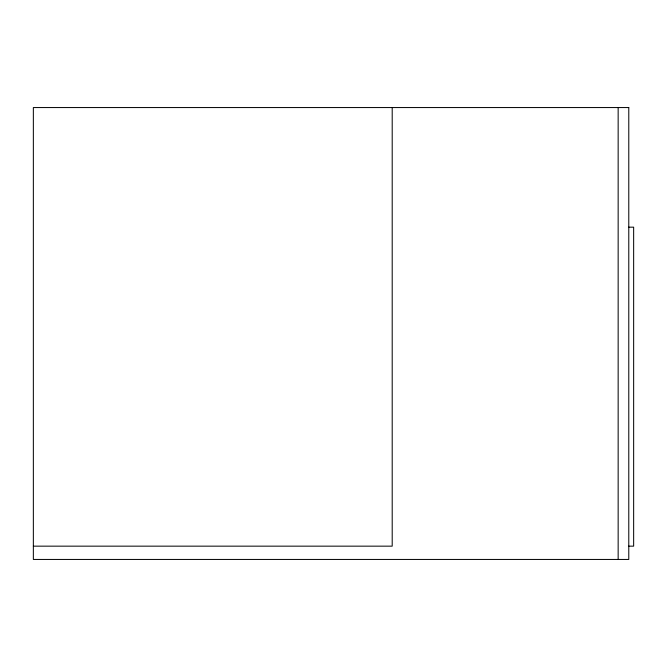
<?xml version="1.0" encoding="UTF-8"?>
<svg xmlns="http://www.w3.org/2000/svg" width="667" height="667" viewBox="0 0 667 667"><rect width="100%" height="100%" fill="white"/><g stroke="black" fill="none" stroke-linecap="round" stroke-linejoin="round"><path stroke-width="1" d="M628.664 227.172L633.65 227.172L633.65 546.156L628.664 546.156M33.35 546.156L392.204 546.156L392.204 107.554M618.151 107.554L618.151 559.446M628.781 107.554L33.35 107.554L33.35 559.446L628.781 559.446L628.781 107.554"/></g></svg>
